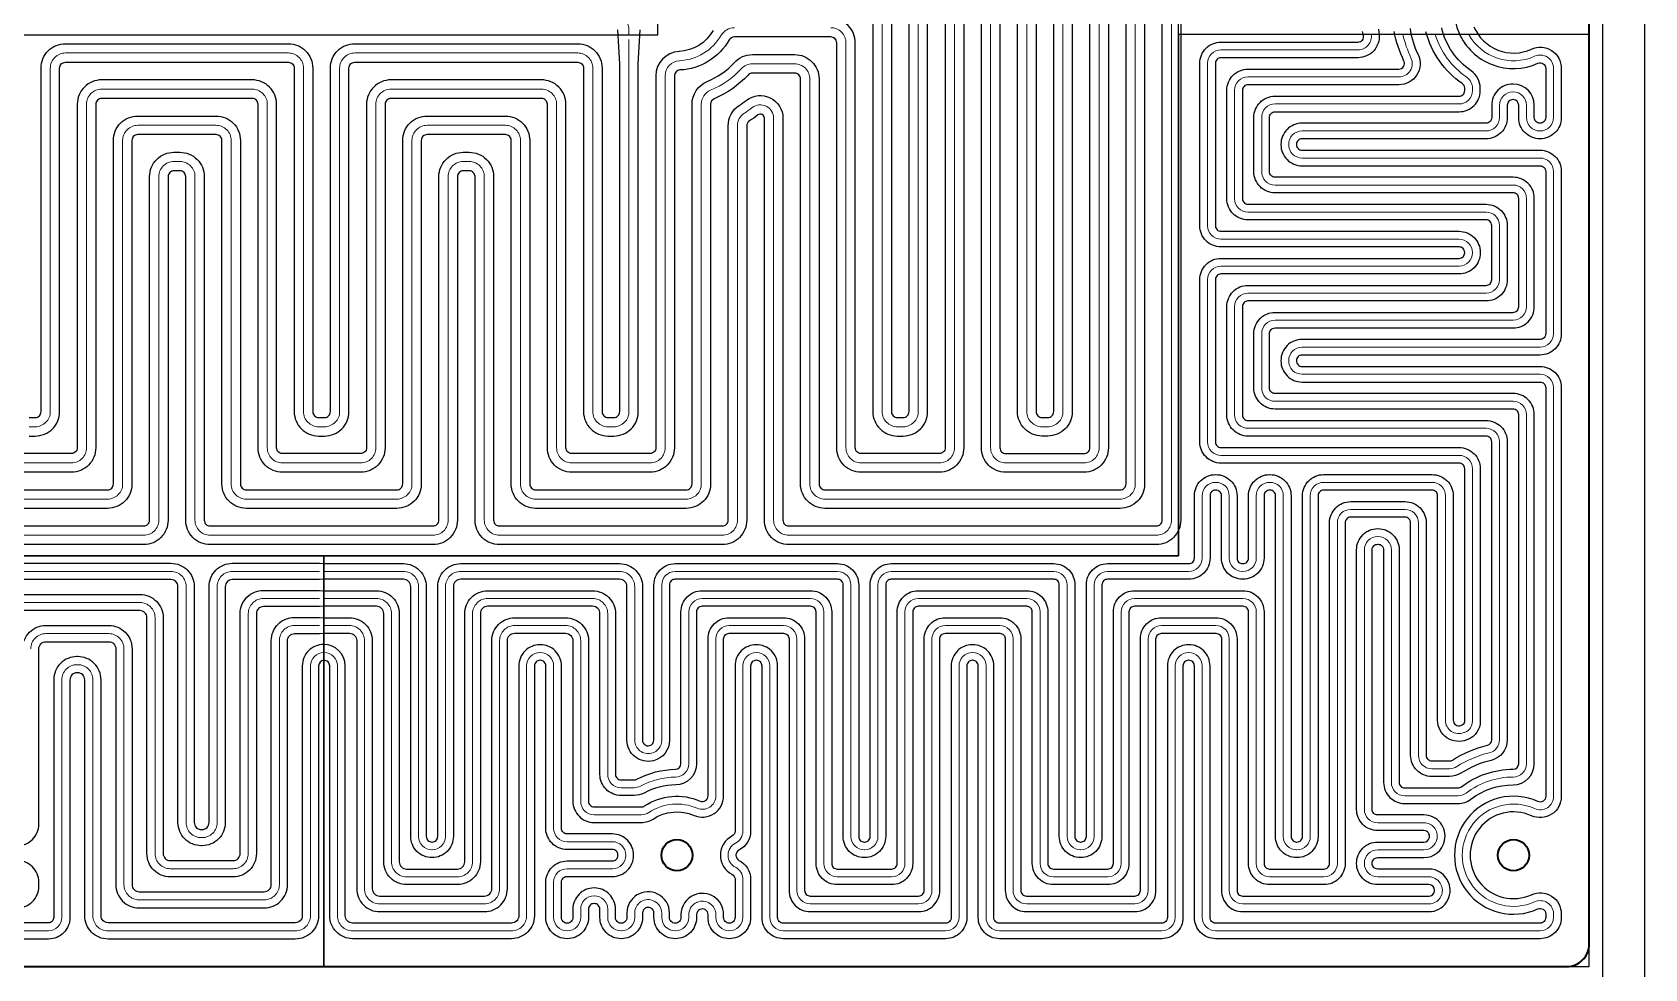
# Model space of a CAD drawing. Header units: millimetres. Extents: x -5937 to 68925, y -3068 to 5300.
# Drawn here: x 62428.2 to 62790.6, y 3785.6 to 3996 of the extents above; entities that cross this region are included whole.
import ezdxf

# ---------------------------------------------------------------- set-up
doc = ezdxf.new("R2010")
doc.units = ezdxf.units.MM
doc.header["$LTSCALE"] = 7
doc.layers.add('参照', color=6, linetype='Continuous', lineweight=9)
for name, color, linetype in [('发热丝', 3, 'Continuous'), ('发热分区', 20, 'Continuous'), ('菲林', 21, 'Continuous')]:
    doc.layers.add(name, color=color, linetype=linetype)

msp = doc.modelspace()

# ---------------------------------------------------------------- linework, layer by layer
at = {"color": 7, "linetype": 'Continuous', "lineweight": 35}
msp.add_lwpolyline([(61630.12, 4601.056), (61630.12, 4626.056), (61614.12, 4626.056), (61598.12, 4626.056), (61598.12, 4601.056, -0.4142136), (61593.12, 4596.056), (61433.12, 4596.056, 0.4142136), (61428.12, 4591.056), (61428.12, 3791.056, 0.4142136), (61433.12, 3786.056), (62773.12, 3786.056, 0.4142136), (62778.12, 3791.056), (62778.12, 4591.056, 0.4142136), (62773.12, 4596.056), (62613.12, 4596.056, -0.4142136), (62608.12, 4601.056), (62608.12, 4626.056), (62592.12, 4626.056), (62576.12, 4626.056), (62576.12, 4601.056)], format="xyb", dxfattribs=at)
at = {"color": 5}
msp.add_lwpolyline([(62493.786, 3786.056), (62778.12, 3786.056), (62778.12, 3995.496), (62685.864, 3995.496), (62685.864, 3878.312), (62493.786, 3878.312), (62493.786, 3786.056)], close=True, dxfattribs=at)
at = {"color": 4}
msp.add_lwpolyline([(61712.454, 3786.056), (62493.786, 3786.056), (62493.786, 3878.312), (61712.454, 3878.312)], close=True, dxfattribs=at)
at = {"color": 7, "linetype": 'Continuous', "lineweight": 35}
for centre in [(62573.12, 3811.056), (62761.12, 3811.056)]:
    msp.add_circle(centre, 3.5, dxfattribs=at)
at = {"layer": '参照', "color": 5}
for points in [[(62659.871, 4183.592), (62659.871, 3910.731, -0.4142136), (62656.471, 3907.331), (62655.143, 3907.331, -0.4142136), (62651.743, 3910.731), (62651.743, 4471.382, -0.4142136)], [(62403.184, 3882.947), (62453.278, 3882.947, 0.4142136), (62456.678, 3886.347), (62456.678, 3963.528, -0.4142136), (62460.078, 3966.928), (62461.405, 3966.928, -0.4142136), (62464.805, 3963.528), (62464.805, 3886.347, 0.4142136), (62468.205, 3882.947), (62518.299, 3882.947, 0.4142136), (62521.699, 3886.347), (62521.699, 3963.528, -0.4142136), (62525.099, 3966.928), (62526.427, 3966.928, -0.4142136), (62529.827, 3963.528), (62529.827, 3886.347, 0.4142136), (62533.227, 3882.947), (62583.321, 3882.947, 0.4142136), (62586.721, 3886.347), (62586.721, 3974.948, -0.2536359), (62588.266, 3977.797, 0.0193871), (62590.022, 3979.04, -0.6219252), (62594.849, 3976.66), (62594.849, 3886.347, 0.4142136), (62598.249, 3882.947), (62680.854, 3882.947, 0.4142136), (62684.254, 3886.347), (62684.254, 4183.592, 0.4142136)], [(62667.998, 4175.465), (62667.998, 3902.603, -0.4142136), (62664.598, 3899.203), (62647.015, 3899.203, -0.4142136), (62643.615, 3902.603), (62643.615, 4183.592, 0.4142136)], [(62411.311, 3891.075), (62445.15, 3891.075, 0.4142136), (62448.55, 3894.475), (62448.55, 3971.656, -0.4142136), (62451.95, 3975.056), (62469.533, 3975.056, -0.4142136), (62472.933, 3971.656), (62472.933, 3894.475, 0.4142136), (62476.333, 3891.075), (62510.172, 3891.075, 0.4142136), (62513.572, 3894.475), (62513.572, 3971.656, -0.4142136), (62516.972, 3975.056), (62534.555, 3975.056, -0.4142136), (62537.955, 3971.656), (62537.955, 3894.475, 0.4142136), (62541.355, 3891.075), (62575.193, 3891.075, 0.4142136), (62578.593, 3894.475), (62578.593, 3979.807, -0.3025613), (62580.683, 3982.944, 0.1082814), (62587.564, 3987.767, -0.2097527), (62590.067, 3988.865), (62599.577, 3988.865, -0.4142136), (62602.977, 3985.465), (62602.977, 3894.475, 0.4142136), (62606.377, 3891.075), (62672.726, 3891.075, 0.4142136), (62676.126, 3894.475), (62676.126, 4175.465, 0.4142136)], [(62607.704, 3996.992, -0.4142136), (62611.104, 3993.592), (62611.104, 3902.603, 0.4142136), (62614.504, 3899.203), (62632.088, 3899.203, 0.4142136), (62635.488, 3902.603), (62635.488, 4175.465, 0.4142136)], [(62627.36, 4026.104), (62627.36, 3910.731, -0.4142136), (62623.96, 3907.331), (62622.632, 3907.331, -0.4142136), (62619.232, 3910.731), (62619.232, 4017.976, 0.4142136)], [(62419.439, 3899.203), (62437.022, 3899.203, 0.4142136), (62440.422, 3902.603), (62440.422, 3979.784, -0.4142136), (62443.822, 3983.184), (62477.661, 3983.184, -0.4142136), (62481.061, 3979.784), (62481.061, 3902.603, 0.4142136), (62484.461, 3899.203), (62502.044, 3899.203, 0.4142136), (62505.444, 3902.603), (62505.444, 3979.784, -0.4142136), (62508.844, 3983.184), (62542.683, 3983.184, -0.4142136), (62546.083, 3979.784), (62546.083, 3902.603, 0.4142136), (62549.483, 3899.203), (62567.066, 3899.203, 0.4142136), (62570.466, 3902.603), (62570.466, 3986.175, -0.3996201), (62573.696, 3989.571, 0.2542882), (62583.073, 3995.296, -0.2676613), (62586.016, 3996.992)], [(62427.567, 3907.331), (62428.894, 3907.331, 0.4142136), (62432.294, 3910.731), (62432.294, 3987.911, -0.4142136), (62435.694, 3991.311), (62485.788, 3991.311, -0.4142136), (62489.188, 3987.911), (62489.188, 3910.731, 0.4142136), (62492.588, 3907.331), (62493.916, 3907.331, 0.4142136), (62497.316, 3910.731), (62497.316, 3987.911, -0.4142136), (62500.716, 3991.311), (62550.81, 3991.311, -0.4142136), (62554.21, 3987.911), (62554.21, 3910.731, 0.4142136), (62557.61, 3907.331), (62558.938, 3907.331, 0.4142136), (62562.338, 3910.731), (62562.338, 3994.375)]]:
    msp.add_lwpolyline(points, format="xyb", dxfattribs=at)
at = {"layer": '参照'}
for points in [[(62562.338, 3995.375), (62562.338, 3996.486, 0.0780936), (62562.174, 3997.529, -0.1571456), (62562.174, 4004.583, 0.0780936), (62562.338, 4005.626), (62562.338, 4177.304, -0.2718953), (62564.081, 4180.273, 0.0143471), (62564.63, 4180.6, -0.2633699), (62567.975, 4180.771, 0.0113501), (62568.447, 4180.548)], [(62729.156, 3995.516, -0.465421), (62726.2, 3992.004), (62695.382, 3992.004, 0.4142136), (62692.382, 3989.004), (62692.382, 3952.491, 0.4142136), (62695.382, 3949.491), (62748.9, 3949.491, -0.4142136), (62751.9, 3946.491), (62751.9, 3946.418, -0.4142136), (62748.9, 3943.418), (62695.382, 3943.418, 0.4142136), (62692.382, 3940.418), (62692.382, 3903.905, 0.4142136), (62695.382, 3900.905), (62748.9, 3900.905, -0.4142136), (62751.9, 3897.905), (62751.9, 3841.136, -0.3083471), (62750.251, 3838.716, 0.00269), (62749.954, 3838.598, -0.5320931), (62745.827, 3841.378), (62745.827, 3891.832, 0.4142136), (62742.827, 3894.832), (62718.46, 3894.832, 0.4142136), (62715.46, 3891.832), (62715.46, 3815.276, -0.4142136), (62712.46, 3812.276), (62712.387, 3812.276, -0.4142136), (62709.387, 3815.276), (62709.387, 3891.832, 0.4142136), (62706.387, 3894.832), (62706.314, 3894.832, 0.4142136), (62703.314, 3891.832), (62703.314, 3877.82, -0.4142136), (62700.314, 3874.82), (62700.241, 3874.82, -0.4142136), (62697.241, 3877.82), (62697.241, 3891.832, 0.4142136), (62694.241, 3894.832), (62694.167, 3894.832, 0.4142136), (62691.167, 3891.832), (62691.167, 3877.82, -0.4142136), (62688.167, 3874.82), (62669.874, 3874.82, 0.4142136), (62666.874, 3871.82), (62666.874, 3815.276, -0.4142136), (62663.874, 3812.276), (62663.801, 3812.276, -0.4142136), (62660.801, 3815.276), (62660.801, 3871.82, 0.4142136), (62657.801, 3874.82), (62621.288, 3874.82, 0.4142136), (62618.288, 3871.82), (62618.288, 3815.276, -0.4142136), (62615.288, 3812.276), (62615.215, 3812.276, -0.4142136), (62612.215, 3815.276), (62612.215, 3871.82, 0.4142136), (62609.215, 3874.82), (62572.702, 3874.82, 0.4142136), (62569.702, 3871.82), (62569.702, 3836.912, -0.3446219), (62567.425, 3834, 0.0007086), (62567.36, 3833.984, -0.4882843), (62563.629, 3836.893), (62563.629, 3871.42, 0.4142136), (62560.229, 3874.82), (62524.516, 3874.82, 0.4142136), (62521.116, 3871.42), (62521.116, 3815.276, -0.4142136), (62518.116, 3812.276), (62518.043, 3812.276, -0.4142136), (62515.043, 3815.276), (62515.043, 3871.42, 0.4142136), (62511.643, 3874.82), (62493.786, 3874.82)], [(62751.053, 3995.496, 0.3915403), (62765.878, 3990.587, -0.5454633), (62770.12, 3987.856), (62770.12, 3976.784, -0.4142136), (62767.12, 3973.784), (62767.047, 3973.784, -0.4142136), (62764.047, 3976.784), (62764.047, 3979.576, 0.4132151), (62761.057, 3982.576, -0.0008527), (62760.994, 3982.577, 0.4162127), (62757.973, 3979.577), (62757.973, 3976.784, -0.4142136), (62754.973, 3973.784), (62713.601, 3973.784, 0.4142136), (62710.601, 3970.784), (62710.601, 3970.711, 0.4142136), (62713.601, 3967.711), (62767.12, 3967.711, -0.4142136), (62770.12, 3964.711), (62770.12, 3928.198, -0.4142136), (62767.12, 3925.198), (62713.601, 3925.198, 0.4142136), (62710.601, 3922.198), (62710.601, 3922.125, 0.4142136), (62713.601, 3919.125), (62767.12, 3919.125, -0.4142136), (62770.12, 3916.125), (62770.12, 3824.257, -0.5454633), (62765.878, 3821.525, 1.5529873), (62765.878, 3800.587, -0.5454633), (62770.12, 3797.856), (62770.12, 3797.056, -0.4142136), (62767.12, 3794.056), (62694.167, 3794.056, -0.4142136), (62691.167, 3797.056), (62691.167, 3853.6, 0.4142136), (62688.167, 3856.6), (62688.094, 3856.6, 0.4142136), (62685.094, 3853.6), (62685.094, 3797.056, -0.4142136), (62682.094, 3794.056), (62645.581, 3794.056, -0.4142136), (62642.581, 3797.056), (62642.581, 3853.6, 0.4142136), (62639.581, 3856.6), (62639.508, 3856.6, 0.4142136), (62636.508, 3853.6), (62636.508, 3797.056, -0.4142136), (62633.508, 3794.056), (62596.995, 3794.056, -0.4142136), (62593.995, 3797.056), (62593.995, 3853.6, 0.4142136), (62590.995, 3856.6), (62590.922, 3856.6, 0.4142136), (62587.922, 3853.6), (62587.922, 3816.452, -0.2833494), (62586.271, 3813.773, 0.2840318), (62584.62, 3811.085, -0.0012631), (62584.62, 3811.027, 0.2840318), (62586.271, 3808.34, -0.2833494), (62587.922, 3805.66), (62587.922, 3797.056, -0.4142136), (62584.922, 3794.056), (62584.849, 3794.056, -0.4142136), (62581.849, 3797.056), (62581.849, 3797.736, 0.5388504), (62577.663, 3800.492, -0.0013734), (62577.605, 3800.467, 0.3011688), (62575.775, 3797.705), (62575.775, 3797.056, -0.4142136), (62572.775, 3794.056), (62572.702, 3794.056, -0.4142136), (62569.702, 3797.056), (62569.702, 3798.054, 0.2854735), (62568.03, 3800.744, -0.0014106), (62567.972, 3800.773, 0.5576947), (62563.629, 3798.09), (62563.629, 3797.056, -0.4142136), (62560.629, 3794.056), (62560.556, 3794.056, -0.4142136), (62557.556, 3797.056), (62557.556, 3798.946, 0.4142136), (62554.556, 3801.946), (62554.482, 3801.946, 0.4142136), (62551.482, 3798.946), (62551.482, 3797.056, -0.4142136), (62548.482, 3794.056), (62548.409, 3794.056, -0.4142136), (62545.409, 3797.056), (62545.409, 3805.02, -0.4142136), (62548.409, 3808.02), (62558.62, 3808.02, 0.4149537), (62561.62, 3811.027, -0.0012631), (62561.62, 3811.085, 0.4149537), (62558.62, 3814.093), (62548.409, 3814.093, -0.4142136), (62545.409, 3817.093), (62545.409, 3853.6, 0.4142136), (62542.409, 3856.6), (62542.336, 3856.6, 0.4142136), (62539.336, 3853.6), (62539.336, 3797.456, -0.4142136), (62535.936, 3794.056), (62500.223, 3794.056, -0.4142136), (62496.823, 3797.456), (62496.823, 3853.6, 0.4142136), (62493.823, 3856.6), (62493.786, 3856.6)], [(62736.274, 3995.496, 0.0550472), (62738.086, 3990.209, -0.549855), (62735.372, 3985.931), (62701.455, 3985.931, 0.4142136), (62698.455, 3982.931), (62698.455, 3958.564, 0.4142136), (62701.455, 3955.564), (62754.973, 3955.564, -0.4142136), (62757.973, 3952.564), (62757.973, 3940.345, -0.4142136), (62754.973, 3937.345), (62701.455, 3937.345, 0.4142136), (62698.455, 3934.345), (62698.455, 3909.978, 0.4142136), (62701.455, 3906.978), (62754.973, 3906.978, -0.4142136), (62757.973, 3903.978), (62757.973, 3836.984, -0.3475682), (62755.665, 3834.065, 0.0843982), (62748.368, 3830.969, -0.1433611), (62746.751, 3830.496), (62742.754, 3830.496, -0.4142136), (62739.754, 3833.496), (62739.754, 3885.758, 0.4142136), (62736.754, 3888.758), (62724.534, 3888.758, 0.4142136), (62721.534, 3885.758), (62721.534, 3809.203, -0.4142136), (62718.534, 3806.203), (62706.314, 3806.203, -0.4142136), (62703.314, 3809.203), (62703.314, 3865.746, 0.4142136), (62700.314, 3868.746), (62675.948, 3868.746, 0.4142136), (62672.948, 3865.746), (62672.948, 3809.203, -0.4142136), (62669.948, 3806.203), (62657.728, 3806.203, -0.4142136), (62654.728, 3809.203), (62654.728, 3865.746, 0.4142136), (62651.728, 3868.746), (62627.362, 3868.746, 0.4142136), (62624.362, 3865.746), (62624.362, 3809.203, -0.4142136), (62621.362, 3806.203), (62609.142, 3806.203, -0.4142136), (62606.142, 3809.203), (62606.142, 3865.746, 0.4142136), (62603.142, 3868.746), (62578.775, 3868.746, 0.4142136), (62575.775, 3865.746), (62575.775, 3831.623, -0.4093188), (62572.826, 3828.624, 0.11816), (62564.894, 3826.582, -0.1224057), (62563.49, 3826.233), (62560.556, 3826.233, -0.4142136), (62557.556, 3829.233), (62557.556, 3865.346, 0.4142136), (62554.156, 3868.746), (62530.589, 3868.746, 0.4142136), (62527.189, 3865.346), (62527.189, 3809.603, -0.4142136), (62523.789, 3806.203), (62512.37, 3806.203, -0.4142136), (62508.97, 3809.603), (62508.97, 3865.346, 0.4142136), (62505.57, 3868.746), (62493.786, 3868.746)], [(62743.496, 3995.496, 0.166521), (62750.607, 3985.858, -0.2462117), (62751.9, 3983.391), (62751.9, 3982.857, -0.4142136), (62748.9, 3979.857), (62707.528, 3979.857, 0.4142136), (62704.528, 3976.857), (62704.528, 3964.638, 0.4142136), (62707.528, 3961.638), (62761.047, 3961.638, -0.4142136), (62764.047, 3958.638), (62764.047, 3934.271, -0.4142136), (62761.047, 3931.271), (62707.528, 3931.271, 0.4142136), (62704.528, 3928.271), (62704.528, 3916.051, 0.4142136), (62707.528, 3913.051), (62761.047, 3913.051, -0.4142136), (62764.047, 3910.051), (62764.047, 3831.629, -0.4131711), (62761.057, 3828.629, 0.1632692), (62750.472, 3825.036, -0.1641832), (62748.654, 3824.423), (62736.68, 3824.423, -0.4142136), (62733.68, 3827.423), (62733.68, 3879.685, 0.4142136), (62730.68, 3882.685), (62730.607, 3882.685, 0.4142136), (62727.607, 3879.685), (62727.607, 3821.349, 0.4142136), (62730.607, 3818.349), (62741, 3818.349, -0.4772146), (62743.934, 3814.723, 0.0009099), (62743.92, 3814.661, -0.3549237), (62740.984, 3812.276), (62730.607, 3812.276, 0.4142136), (62727.607, 3809.276), (62727.607, 3809.203, 0.4142136), (62730.607, 3806.203), (62742.105, 3806.203, -0.3036263), (62744.878, 3804.348, 0.000964), (62744.904, 3804.285, -0.5354217), (62742.135, 3800.129), (62700.241, 3800.129, -0.4142136), (62697.241, 3803.129), (62697.241, 3859.673, 0.4142136), (62694.241, 3862.673), (62682.021, 3862.673, 0.4142136), (62679.021, 3859.673), (62679.021, 3803.129, -0.4142136), (62676.021, 3800.129), (62651.655, 3800.129, -0.4142136), (62648.655, 3803.129), (62648.655, 3859.673, 0.4142136), (62645.655, 3862.673), (62633.435, 3862.673, 0.4142136), (62630.435, 3859.673), (62630.435, 3803.129, -0.4142136), (62627.435, 3800.129), (62603.069, 3800.129, -0.4142136), (62600.069, 3803.129), (62600.069, 3859.673, 0.4142136), (62597.069, 3862.673), (62584.849, 3862.673, 0.4142136), (62581.849, 3859.673), (62581.849, 3824.377, -0.5388504), (62577.663, 3821.621, 0.2524007), (62566.791, 3820.658, -0.1467328), (62565.14, 3820.163), (62554.482, 3820.163, -0.4142136), (62551.482, 3823.163), (62551.482, 3859.273, 0.4142136), (62548.082, 3862.673), (62536.663, 3862.673, 0.4142136), (62533.263, 3859.273), (62533.263, 3803.529, -0.4142136), (62529.863, 3800.129), (62506.296, 3800.129, -0.4142136), (62502.896, 3803.529), (62502.896, 3859.273, 0.4142136), (62499.496, 3862.673), (62493.786, 3862.673)], [(62492.786, 3874.82), (62473.195, 3874.82, 0.4142136), (62469.795, 3871.42), (62469.795, 3818.409, -0.4142136), (62466.395, 3815.009), (62466.211, 3815.009, -0.4142136), (62462.811, 3818.409), (62462.811, 3871.42, 0.4142136), (62459.411, 3874.82), (62417.321, 3874.82, 0.4142136)], [(62492.786, 3868.746), (62480.18, 3868.746, 0.4142136), (62476.78, 3865.346), (62476.78, 3811.425, -0.4142136), (62473.38, 3808.025), (62459.227, 3808.025, -0.4142136), (62455.827, 3811.425), (62455.827, 3864.435, 0.4142136), (62452.427, 3867.835), (62424.305, 3867.835, 0.4142136)], [(62492.786, 3862.673), (62487.164, 3862.673, 0.4142136), (62483.764, 3859.273), (62483.764, 3804.441, -0.4142136), (62480.364, 3801.041), (62452.242, 3801.041, -0.4142136), (62448.842, 3804.441), (62448.842, 3857.451, 0.4142136), (62445.442, 3860.851), (62431.289, 3860.851, 0.4142136), (62427.889, 3857.451)], [(62493.748, 3856.6, 0.4142136), (62490.748, 3853.6), (62490.748, 3797.456, -0.4142136), (62487.348, 3794.056), (62445.258, 3794.056, -0.4142136), (62441.858, 3797.456), (62441.858, 3850.467, 0.4142136), (62438.458, 3853.867), (62438.274, 3853.867, 0.4142136), (62434.874, 3850.467), (62434.874, 3797.056, -0.4142136), (62431.874, 3794.056), (62388.974, 3794.056, -0.3976166)]]:
    msp.add_lwpolyline(points, format="xyb", dxfattribs=at)
at = {"layer": '发热丝'}
for points in [[(62661.956, 4183.592), (62661.956, 3910.731, -0.4142136), (62656.471, 3905.246), (62655.143, 3905.246, -0.4142136), (62649.658, 3910.731), (62649.658, 4471.382, -0.4142136)], [(62653.828, 4471.382), (62653.828, 3910.731, 0.4142136), (62655.143, 3909.416), (62656.471, 3909.416, 0.4142136), (62657.786, 3910.731), (62657.786, 4183.592, -0.4142136)], [(62403.184, 3885.032), (62453.278, 3885.032, 0.4142136), (62454.593, 3886.347), (62454.593, 3963.528, -0.4142136), (62460.078, 3969.013), (62461.405, 3969.013, -0.4142136), (62466.89, 3963.528), (62466.89, 3886.347, 0.4142136), (62468.205, 3885.032), (62518.299, 3885.032, 0.4142136), (62519.614, 3886.347), (62519.614, 3963.528, -0.4142136), (62525.099, 3969.013), (62526.427, 3969.013, -0.4142136), (62531.912, 3963.528), (62531.912, 3886.347, 0.4142136), (62533.227, 3885.032), (62583.321, 3885.032, 0.4142136), (62584.636, 3886.347), (62584.636, 3974.948, -0.2536359), (62587.128, 3979.544, 0.0193871), (62588.752, 3980.694, -0.6219252), (62596.934, 3976.66), (62596.934, 3886.347, 0.4142136), (62598.249, 3885.032), (62680.854, 3885.032, 0.4142136), (62682.169, 3886.347), (62682.169, 4183.592, 0.4142136)], [(62686.339, 4183.592), (62686.339, 3886.347, -0.4142136), (62680.854, 3880.862), (62598.249, 3880.862, -0.4142136), (62592.764, 3886.347), (62592.764, 3976.66, 0.6219252), (62591.292, 3977.386, -0.0193871), (62589.404, 3976.05, 0.2536359), (62588.806, 3974.948), (62588.806, 3886.347, -0.4142136), (62583.321, 3880.862), (62533.227, 3880.862, -0.4142136), (62527.742, 3886.347), (62527.742, 3963.528, 0.4142136), (62526.427, 3964.843), (62525.099, 3964.843, 0.4142136), (62523.784, 3963.528), (62523.784, 3886.347, -0.4142136), (62518.299, 3880.862), (62468.205, 3880.862, -0.4142136), (62462.72, 3886.347), (62462.72, 3963.528, 0.4142136), (62461.405, 3964.843), (62460.078, 3964.843, 0.4142136), (62458.763, 3963.528), (62458.763, 3886.347, -0.4142136), (62453.278, 3880.862), (62403.184, 3880.862, -0.4142136)], [(62670.083, 4175.465), (62670.083, 3902.603, -0.4142136), (62664.598, 3897.118), (62647.015, 3897.118, -0.4142136), (62641.53, 3902.603), (62641.53, 4183.592, 0.4142136)], [(62645.7, 4183.592), (62645.7, 3902.603, 0.4142136), (62647.015, 3901.288), (62664.598, 3901.288, 0.4142136), (62665.913, 3902.603), (62665.913, 4175.465, -0.4142136)], [(62411.311, 3893.16), (62445.15, 3893.16, 0.4142136), (62446.465, 3894.475), (62446.465, 3971.656, -0.4142136), (62451.95, 3977.141), (62469.533, 3977.141, -0.4142136), (62475.018, 3971.656), (62475.018, 3894.475, 0.4142136), (62476.333, 3893.16), (62510.172, 3893.16, 0.4142136), (62511.487, 3894.475), (62511.487, 3971.656, -0.4142136), (62516.972, 3977.141), (62534.555, 3977.141, -0.4142136), (62540.04, 3971.656), (62540.04, 3894.475, 0.4142136), (62541.355, 3893.16), (62575.193, 3893.16, 0.4142136), (62576.508, 3894.475), (62576.508, 3979.807, -0.3025613), (62579.88, 3984.868, 0.1082814), (62586.03, 3989.178, -0.2097527), (62590.067, 3990.95), (62599.577, 3990.95, -0.4142136), (62605.062, 3985.465), (62605.062, 3894.475, 0.4142136), (62606.377, 3893.16), (62672.726, 3893.16, 0.4142136), (62674.041, 3894.475), (62674.041, 4175.465, 0.4142136)], [(62678.211, 4175.465), (62678.211, 3894.475, -0.4142136), (62672.726, 3888.99), (62606.377, 3888.99, -0.4142136), (62600.892, 3894.475), (62600.892, 3985.465, 0.4142136), (62599.577, 3986.78), (62590.067, 3986.78, 0.2097527), (62589.099, 3986.355, -0.1082814), (62581.487, 3981.02, 0.3025613), (62580.678, 3979.807), (62580.678, 3894.475, -0.4142136), (62575.193, 3888.99), (62541.355, 3888.99, -0.4142136), (62535.87, 3894.475), (62535.87, 3971.656, 0.4142136), (62534.555, 3972.971), (62516.972, 3972.971, 0.4142136), (62515.657, 3971.656), (62515.657, 3894.475, -0.4142136), (62510.172, 3888.99), (62476.333, 3888.99, -0.4142136), (62470.848, 3894.475), (62470.848, 3971.656, 0.4142136), (62469.533, 3972.971), (62451.95, 3972.971, 0.4142136), (62450.635, 3971.656), (62450.635, 3894.475, -0.4142136), (62445.15, 3888.99), (62411.311, 3888.99, -0.4142136)], [(62637.573, 4175.465), (62637.573, 3902.603, -0.4142136), (62632.088, 3897.118), (62614.504, 3897.118, -0.4142136), (62609.019, 3902.603), (62609.019, 3993.592, 0.4142136), (62607.704, 3994.907), (62586.016, 3994.907, 0.2676613), (62584.877, 3994.251, -0.2542882), (62573.8, 3987.488, 0.3996201), (62572.551, 3986.175), (62572.551, 3902.603, -0.4142136), (62567.066, 3897.118), (62549.483, 3897.118, -0.4142136), (62543.998, 3902.603), (62543.998, 3979.784, 0.4142136), (62542.683, 3981.099), (62508.844, 3981.099, 0.4142136), (62507.529, 3979.784), (62507.529, 3902.603, -0.4142136), (62502.044, 3897.118), (62484.461, 3897.118, -0.4142136), (62478.976, 3902.603), (62478.976, 3979.784, 0.4142136), (62477.661, 3981.099), (62443.822, 3981.099, 0.4142136), (62442.507, 3979.784), (62442.507, 3902.603, -0.4142136), (62437.022, 3897.118), (62419.439, 3897.118, -0.4142136)], [(62633.403, 4175.465), (62633.403, 3902.603, -0.4142136), (62632.088, 3901.288), (62614.504, 3901.288, -0.4142136), (62613.189, 3902.603), (62613.189, 3993.592, 0.4142136), (62607.704, 3999.077)], [(62617.147, 4017.976), (62617.147, 3910.731, 0.4142136), (62622.632, 3905.246), (62623.96, 3905.246, 0.4142136), (62629.445, 3910.731), (62629.445, 4026.104, 0.4142136)], [(62621.317, 4017.976), (62621.317, 3910.731, 0.4142136), (62622.632, 3909.416), (62623.96, 3909.416, 0.4142136), (62625.275, 3910.731), (62625.275, 4026.104, 0.4142136)], [(62755.471, 4013.125, 0.405454), (62748.887, 3995.772, 0.4160568), (62766.603, 3988.994, -0.5454633), (62768.37, 3987.856), (62768.37, 3976.784, -0.4142136), (62767.12, 3975.534), (62767.047, 3975.534, -0.4142136), (62765.797, 3976.784), (62765.797, 3979.576, 0.4132151), (62761.063, 3984.326, -0.0008527), (62761.006, 3984.327, 0.4162127), (62756.223, 3979.577), (62756.223, 3976.784, -0.4142136), (62754.973, 3975.534), (62713.601, 3975.534, 0.4142136), (62708.851, 3970.784), (62708.851, 3970.711, 0.4142136), (62713.601, 3965.961), (62767.12, 3965.961, -0.4142136), (62768.37, 3964.711), (62768.37, 3928.198, -0.4142136), (62767.12, 3926.948), (62713.601, 3926.948, 0.4142136), (62708.851, 3922.198), (62708.851, 3922.125, 0.4142136), (62713.601, 3917.375), (62767.12, 3917.375, -0.4142136), (62768.37, 3916.125), (62768.37, 3824.257, -0.5454633), (62766.603, 3823.119, 1.5529873), (62766.603, 3798.994, -0.5454633), (62768.37, 3797.856), (62768.37, 3797.056, -0.4142136), (62767.12, 3795.806), (62694.167, 3795.806, -0.4142136), (62692.917, 3797.056), (62692.917, 3853.6, 0.4142136), (62688.167, 3858.35), (62688.094, 3858.35, 0.4142136), (62683.344, 3853.6), (62683.344, 3797.056, -0.4142136), (62682.094, 3795.806), (62645.581, 3795.806, -0.4142136), (62644.331, 3797.056), (62644.331, 3853.6, 0.4142136), (62639.581, 3858.35), (62639.508, 3858.35, 0.4142136), (62634.758, 3853.6), (62634.758, 3797.056, -0.4142136), (62633.508, 3795.806), (62596.995, 3795.806, -0.4142136), (62595.745, 3797.056), (62595.745, 3853.6, 0.4142136), (62590.995, 3858.35), (62590.922, 3858.35, 0.4142136), (62586.172, 3853.6), (62586.172, 3816.452, -0.2833494), (62585.484, 3815.336, 0.2840318), (62582.87, 3811.081, -0.0012631), (62582.87, 3811.032, 0.2840318), (62585.484, 3806.777, -0.2833494), (62586.172, 3805.66), (62586.172, 3797.056, -0.4142136), (62584.922, 3795.806), (62584.849, 3795.806, -0.4142136), (62583.599, 3797.056), (62583.599, 3797.736, 0.5388504), (62576.972, 3802.1, -0.0013734), (62576.923, 3802.078, 0.3011688), (62574.025, 3797.705), (62574.025, 3797.056, -0.4142136), (62572.775, 3795.806), (62572.702, 3795.806, -0.4142136), (62571.452, 3797.056), (62571.452, 3798.054, 0.2854735), (62568.805, 3802.313, -0.0014106), (62568.755, 3802.338, 0.5576947), (62561.879, 3798.09), (62561.879, 3797.056, -0.4142136), (62560.629, 3795.806), (62560.556, 3795.806, -0.4142136), (62559.306, 3797.056), (62559.306, 3798.946, 0.4142136), (62554.556, 3803.696), (62554.482, 3803.696, 0.4142136), (62549.732, 3798.946), (62549.732, 3797.056, -0.4142136), (62548.482, 3795.806), (62548.409, 3795.806, -0.4142136), (62547.159, 3797.056), (62547.159, 3805.02, -0.4142136), (62548.409, 3806.27), (62558.62, 3806.27, 0.4149537), (62563.37, 3811.032, -0.0012631), (62563.37, 3811.081, 0.4149537), (62558.62, 3815.843), (62548.409, 3815.843, -0.4142136), (62547.159, 3817.093), (62547.159, 3853.6, 0.4142136), (62542.409, 3858.35), (62542.336, 3858.35, 0.4142136), (62537.586, 3853.6), (62537.586, 3797.456, -0.4142136), (62535.936, 3795.806), (62500.223, 3795.806, -0.4142136), (62498.573, 3797.456), (62498.573, 3853.6, 0.4078588), (62493.748, 3858.425, 0.4142136), (62488.923, 3853.6), (62488.923, 3797.456, -0.4142136), (62487.348, 3795.881), (62445.258, 3795.881, -0.4142136), (62443.683, 3797.456), (62443.683, 3850.467, 0.4142136), (62438.458, 3855.692), (62438.274, 3855.692, 0.4142136), (62433.049, 3850.467), (62433.049, 3797.056, -0.4142136), (62431.874, 3795.881), (62388.974, 3795.881, -0.3976166)], [(62752.238, 3997.22, 0.4248235), (62765.154, 3992.18, -0.5454633), (62771.87, 3987.856), (62771.87, 3976.784, -0.4142136), (62767.12, 3972.034), (62767.047, 3972.034, -0.4142136), (62762.297, 3976.784), (62762.297, 3979.576, 0.4132151), (62761.051, 3980.826, -0.0008527), (62760.982, 3980.827, 0.4162127), (62759.723, 3979.577), (62759.723, 3976.784, -0.4142136), (62754.973, 3972.034), (62713.601, 3972.034, 0.4142136), (62712.351, 3970.784), (62712.351, 3970.711, 0.4142136), (62713.601, 3969.461), (62767.12, 3969.461, -0.4142136), (62771.87, 3964.711), (62771.87, 3928.198, -0.4142136), (62767.12, 3923.448), (62713.601, 3923.448, 0.4142136), (62712.351, 3922.198), (62712.351, 3922.125, 0.4142136), (62713.601, 3920.875), (62767.12, 3920.875, -0.4142136), (62771.87, 3916.125), (62771.87, 3824.257, -0.5454633), (62765.154, 3819.932, 1.5529873), (62765.154, 3802.18, -0.5454633), (62771.87, 3797.856), (62771.87, 3797.056, -0.4142136), (62767.12, 3792.306), (62694.167, 3792.306, -0.4142136), (62689.417, 3797.056), (62689.417, 3853.6, 0.4142136), (62688.167, 3854.85), (62688.094, 3854.85, 0.4142136), (62686.844, 3853.6), (62686.844, 3797.056, -0.4142136), (62682.094, 3792.306), (62645.581, 3792.306, -0.4142136), (62640.831, 3797.056), (62640.831, 3853.6, 0.4142136), (62639.581, 3854.85), (62639.508, 3854.85, 0.4142136), (62638.258, 3853.6), (62638.258, 3797.056, -0.4142136), (62633.508, 3792.306), (62596.995, 3792.306, -0.4142136), (62592.245, 3797.056), (62592.245, 3853.6, 0.4142136), (62590.995, 3854.85), (62590.922, 3854.85, 0.4142136), (62589.672, 3853.6), (62589.672, 3816.452, -0.2833494), (62587.058, 3812.209, 0.2840318), (62586.37, 3811.09, -0.0012631), (62586.37, 3811.023, 0.2840318), (62587.058, 3809.903, -0.2833494), (62589.672, 3805.66), (62589.672, 3797.056, -0.4142136), (62584.922, 3792.306), (62584.849, 3792.306, -0.4142136), (62580.099, 3797.056), (62580.099, 3797.736, 0.5388504), (62578.355, 3798.884, -0.0013734), (62578.288, 3798.856, 0.3011688), (62577.525, 3797.705), (62577.525, 3797.056, -0.4142136), (62572.775, 3792.306), (62572.702, 3792.306, -0.4142136), (62567.952, 3797.056), (62567.952, 3798.054, 0.2854735), (62567.255, 3799.175, -0.0014106), (62567.189, 3799.208, 0.5576947), (62565.379, 3798.09), (62565.379, 3797.056, -0.4142136), (62560.629, 3792.306), (62560.556, 3792.306, -0.4142136), (62555.806, 3797.056), (62555.806, 3798.946, 0.4142136), (62554.556, 3800.196), (62554.482, 3800.196, 0.4142136), (62553.232, 3798.946), (62553.232, 3797.056, -0.4142136), (62548.482, 3792.306), (62548.409, 3792.306, -0.4142136), (62543.659, 3797.056), (62543.659, 3805.02, -0.4142136), (62548.409, 3809.77), (62558.62, 3809.77, 0.4149537), (62559.87, 3811.023, -0.0012631), (62559.87, 3811.09, 0.4149537), (62558.62, 3812.343), (62548.409, 3812.343, -0.4142136), (62543.659, 3817.093), (62543.659, 3853.6, 0.4142136), (62542.409, 3854.85), (62542.336, 3854.85, 0.4142136), (62541.086, 3853.6), (62541.086, 3797.456, -0.4142136), (62535.936, 3792.306), (62500.223, 3792.306, -0.4142136), (62495.073, 3797.456), (62495.073, 3853.6, 0.4142136), (62493.823, 3854.85), (62493.786, 3854.85, 0.3811973), (62492.573, 3853.6), (62492.573, 3797.456, -0.4142136), (62487.348, 3792.231), (62445.258, 3792.231, -0.4142136), (62440.033, 3797.456), (62440.033, 3850.467, 0.4142136), (62438.458, 3852.042), (62438.274, 3852.042, 0.4142136), (62436.699, 3850.467), (62436.699, 3797.056, -0.4142136), (62431.874, 3792.231), (62388.974, 3792.231, -0.3976166)], [(62730.819, 3996.678), (62730.931, 3995.428, -0.4406316), (62726.2, 3990.254), (62695.382, 3990.254, 0.4142136), (62694.132, 3989.004), (62694.132, 3952.491, 0.4142136), (62695.382, 3951.241), (62748.9, 3951.241, -0.4142136), (62753.65, 3946.491), (62753.65, 3946.418, -0.4142136), (62748.9, 3941.668), (62695.382, 3941.668, 0.4142136), (62694.132, 3940.418), (62694.132, 3903.905, 0.4142136), (62695.382, 3902.655), (62748.9, 3902.655, -0.4142136), (62753.65, 3897.905), (62753.65, 3841.136, -0.3083471), (62750.891, 3837.088, 0.00269), (62750.611, 3836.976, -0.5320931), (62744.077, 3841.378), (62744.077, 3891.832, 0.4142136), (62742.827, 3893.082), (62718.46, 3893.082, 0.4142136), (62717.21, 3891.832), (62717.21, 3815.276, -0.4142136), (62712.46, 3810.526), (62712.387, 3810.526, -0.4142136), (62707.637, 3815.276), (62707.637, 3891.832, 0.4142136), (62706.387, 3893.082), (62706.314, 3893.082, 0.4142136), (62705.064, 3891.832), (62705.064, 3877.82, -0.4142136), (62700.314, 3873.07), (62700.241, 3873.07, -0.4142136), (62695.491, 3877.82), (62695.491, 3891.832, 0.4142136), (62694.241, 3893.082), (62694.167, 3893.082, 0.4142136), (62692.917, 3891.832), (62692.917, 3877.82, -0.4142136), (62688.167, 3873.07), (62669.874, 3873.07, 0.4142136), (62668.624, 3871.82), (62668.624, 3815.276, -0.4142136), (62663.874, 3810.526), (62663.801, 3810.526, -0.4142136), (62659.051, 3815.276), (62659.051, 3871.82, 0.4142136), (62657.801, 3873.07), (62621.288, 3873.07, 0.4142136), (62620.038, 3871.82), (62620.038, 3815.276, -0.4142136), (62615.288, 3810.526), (62615.215, 3810.526, -0.4142136), (62610.465, 3815.276), (62610.465, 3871.82, 0.4142136), (62609.215, 3873.07), (62572.702, 3873.07, 0.4142136), (62571.452, 3871.82), (62571.452, 3836.912, -0.3446219), (62567.846, 3832.302, 0.0007086), (62567.786, 3832.287, -0.4882843), (62561.879, 3836.893), (62561.879, 3871.42, 0.4142136), (62560.229, 3873.07), (62524.516, 3873.07, 0.4142136), (62522.866, 3871.42), (62522.866, 3815.276, -0.4142136), (62518.116, 3810.526), (62518.043, 3810.526, -0.4142136), (62513.293, 3815.276), (62513.293, 3871.42, 0.4142136), (62511.643, 3873.07), (62493.786, 3873.07), (62492.786, 3872.995), (62473.195, 3872.995, 0.4142136), (62471.62, 3871.42), (62471.62, 3818.409, -0.4142136), (62466.395, 3813.184), (62466.211, 3813.184, -0.4142136), (62460.986, 3818.409), (62460.986, 3871.42, 0.4142136), (62459.411, 3872.995), (62417.321, 3872.995, 0.4142136)], [(62417.321, 3876.645), (62459.411, 3876.645, -0.4142136), (62464.636, 3871.42), (62464.636, 3818.409, 0.4142136), (62466.211, 3816.834), (62466.395, 3816.834, 0.4142136), (62467.97, 3818.409), (62467.97, 3871.42, -0.4142136), (62473.195, 3876.645), (62492.786, 3876.645), (62493.786, 3876.57), (62511.643, 3876.57, -0.4142136), (62516.793, 3871.42), (62516.793, 3815.276, 0.4142136), (62518.043, 3814.026), (62518.116, 3814.026, 0.4142136), (62519.366, 3815.276), (62519.366, 3871.42, -0.4142136), (62524.516, 3876.57), (62560.229, 3876.57, -0.4142136), (62565.379, 3871.42), (62565.379, 3836.893, 0.4882843), (62566.934, 3835.681, -0.0007086), (62567.003, 3835.698, 0.3446219), (62567.952, 3836.912), (62567.952, 3871.82, -0.4142136), (62572.702, 3876.57), (62609.215, 3876.57, -0.4142136), (62613.965, 3871.82), (62613.965, 3815.276, 0.4142136), (62615.215, 3814.026), (62615.288, 3814.026, 0.4142136), (62616.538, 3815.276), (62616.538, 3871.82, -0.4142136), (62621.288, 3876.57), (62657.801, 3876.57, -0.4142136), (62662.551, 3871.82), (62662.551, 3815.276, 0.4142136), (62663.801, 3814.026), (62663.874, 3814.026, 0.4142136), (62665.124, 3815.276), (62665.124, 3871.82, -0.4142136), (62669.874, 3876.57), (62688.167, 3876.57, 0.4142136), (62689.417, 3877.82), (62689.417, 3891.832, -0.4142136), (62694.167, 3896.582), (62694.241, 3896.582, -0.4142136), (62698.991, 3891.832), (62698.991, 3877.82, 0.4142136), (62700.241, 3876.57), (62700.314, 3876.57, 0.4142136), (62701.564, 3877.82), (62701.564, 3891.832, -0.4142136), (62706.314, 3896.582), (62706.387, 3896.582, -0.4142136), (62711.137, 3891.832), (62711.137, 3815.276, 0.4142136), (62712.387, 3814.026), (62712.46, 3814.026, 0.4142136), (62713.71, 3815.276), (62713.71, 3891.832, -0.4142136), (62718.46, 3896.582), (62742.827, 3896.582, -0.4142136), (62747.577, 3891.832), (62747.577, 3841.378, 0.5320931), (62749.296, 3840.22, -0.00269), (62749.611, 3840.345, 0.3083471), (62750.15, 3841.136), (62750.15, 3897.905, 0.4142136), (62748.9, 3899.155), (62695.382, 3899.155, -0.4142136), (62690.632, 3903.905), (62690.632, 3940.418, -0.4142136), (62695.382, 3945.168), (62748.9, 3945.168, 0.4142136), (62750.15, 3946.418), (62750.15, 3946.491, 0.4142136), (62748.9, 3947.741), (62695.382, 3947.741, -0.4142136), (62690.632, 3952.491), (62690.632, 3989.004, -0.4142136), (62695.382, 3993.754), (62726.2, 3993.754, 0.465421), (62727.432, 3995.217), (62727.207, 3996.156, 0.3727824)], [(62581.268, 3996.34, -0.2542882), (62573.591, 3991.653, 0.3996201), (62568.381, 3986.175), (62568.381, 3902.603, -0.4142136), (62567.066, 3901.288), (62549.483, 3901.288, -0.4142136), (62548.168, 3902.603), (62548.168, 3979.784, 0.4142136), (62542.683, 3985.269), (62508.844, 3985.269, 0.4142136), (62503.359, 3979.784), (62503.359, 3902.603, -0.4142136), (62502.044, 3901.288), (62484.461, 3901.288, -0.4142136), (62483.146, 3902.603), (62483.146, 3979.784, 0.4142136), (62477.661, 3985.269), (62443.822, 3985.269, 0.4142136), (62438.337, 3979.784), (62438.337, 3902.603, -0.4142136), (62437.022, 3901.288), (62419.439, 3901.288, -0.4142136)], [(62737.867, 3996.823, 0.0756907), (62739.669, 3990.954, -0.549855), (62735.372, 3984.181), (62701.455, 3984.181, 0.4142136), (62700.205, 3982.931), (62700.205, 3958.564, 0.4142136), (62701.455, 3957.314), (62754.973, 3957.314, -0.4142136), (62759.723, 3952.564), (62759.723, 3940.345, -0.4142136), (62754.973, 3935.595), (62701.455, 3935.595, 0.4142136), (62700.205, 3934.345), (62700.205, 3909.978, 0.4142136), (62701.455, 3908.728), (62754.973, 3908.728, -0.4142136), (62759.723, 3903.978), (62759.723, 3836.984, -0.3475682), (62756.069, 3832.362, 0.0843982), (62749.312, 3829.496, -0.1433611), (62746.751, 3828.746), (62742.754, 3828.746, -0.4142136), (62738.004, 3833.496), (62738.004, 3885.758, 0.4142136), (62736.754, 3887.008), (62724.534, 3887.008, 0.4142136), (62723.284, 3885.758), (62723.284, 3809.203, -0.4142136), (62718.534, 3804.453), (62706.314, 3804.453, -0.4142136), (62701.564, 3809.203), (62701.564, 3865.746, 0.4142136), (62700.314, 3866.996), (62675.948, 3866.996, 0.4142136), (62674.698, 3865.746), (62674.698, 3809.203, -0.4142136), (62669.948, 3804.453), (62657.728, 3804.453, -0.4142136), (62652.978, 3809.203), (62652.978, 3865.746, 0.4142136), (62651.728, 3866.996), (62627.362, 3866.996, 0.4142136), (62626.112, 3865.746), (62626.112, 3809.203, -0.4142136), (62621.362, 3804.453), (62609.142, 3804.453, -0.4142136), (62604.392, 3809.203), (62604.392, 3865.746, 0.4142136), (62603.142, 3866.996), (62578.775, 3866.996, 0.4142136), (62577.525, 3865.746), (62577.525, 3831.623, -0.4093188), (62572.855, 3826.874, 0.11816), (62565.714, 3825.036, -0.1224057), (62563.49, 3824.483), (62560.556, 3824.483, -0.4142136), (62555.806, 3829.233), (62555.806, 3865.346, 0.4142136), (62554.156, 3866.996), (62530.589, 3866.996, 0.4142136), (62528.939, 3865.346), (62528.939, 3809.603, -0.4142136), (62523.789, 3804.453), (62512.37, 3804.453, -0.4142136), (62507.22, 3809.603), (62507.22, 3865.346, 0.4142136), (62505.57, 3866.996), (62493.786, 3866.996), (62492.786, 3866.921), (62480.18, 3866.921, 0.4142136), (62478.605, 3865.346), (62478.605, 3811.425, -0.4142136), (62473.38, 3806.2), (62459.227, 3806.2, -0.4142136), (62454.002, 3811.425), (62454.002, 3864.435, 0.4142136), (62452.427, 3866.01), (62424.305, 3866.01, 0.4142136)], [(62424.305, 3869.66), (62452.427, 3869.66, -0.4142136), (62457.652, 3864.435), (62457.652, 3811.425, 0.4142136), (62459.227, 3809.85), (62473.38, 3809.85, 0.4142136), (62474.955, 3811.425), (62474.955, 3865.346, -0.4142136), (62480.18, 3870.571), (62492.786, 3870.571), (62493.786, 3870.496), (62505.57, 3870.496, -0.4142136), (62510.72, 3865.346), (62510.72, 3809.603, 0.4142136), (62512.37, 3807.953), (62523.789, 3807.953, 0.4142136), (62525.439, 3809.603), (62525.439, 3865.346, -0.4142136), (62530.589, 3870.496), (62554.156, 3870.496, -0.4142136), (62559.306, 3865.346), (62559.306, 3829.233, 0.4142136), (62560.556, 3827.983), (62563.49, 3827.983, 0.1224057), (62564.075, 3828.128, -0.11816), (62572.796, 3830.374, 0.4093188), (62574.025, 3831.623), (62574.025, 3865.746, -0.4142136), (62578.775, 3870.496), (62603.142, 3870.496, -0.4142136), (62607.892, 3865.746), (62607.892, 3809.203, 0.4142136), (62609.142, 3807.953), (62621.362, 3807.953, 0.4142136), (62622.612, 3809.203), (62622.612, 3865.746, -0.4142136), (62627.362, 3870.496), (62651.728, 3870.496, -0.4142136), (62656.478, 3865.746), (62656.478, 3809.203, 0.4142136), (62657.728, 3807.953), (62669.948, 3807.953, 0.4142136), (62671.198, 3809.203), (62671.198, 3865.746, -0.4142136), (62675.948, 3870.496), (62700.314, 3870.496, -0.4142136), (62705.064, 3865.746), (62705.064, 3809.203, 0.4142136), (62706.314, 3807.953), (62718.534, 3807.953, 0.4142136), (62719.784, 3809.203), (62719.784, 3885.758, -0.4142136), (62724.534, 3890.508), (62736.754, 3890.508, -0.4142136), (62741.504, 3885.758), (62741.504, 3833.496, 0.4142136), (62742.754, 3832.246), (62746.751, 3832.246, 0.1433611), (62747.425, 3832.443, -0.0843982), (62755.262, 3835.767, 0.3475682), (62756.223, 3836.984), (62756.223, 3903.978, 0.4142136), (62754.973, 3905.228), (62701.455, 3905.228, -0.4142136), (62696.705, 3909.978), (62696.705, 3934.345, -0.4142136), (62701.455, 3939.095), (62754.973, 3939.095, 0.4142136), (62756.223, 3940.345), (62756.223, 3952.564, 0.4142136), (62754.973, 3953.814), (62701.455, 3953.814, -0.4142136), (62696.705, 3958.564), (62696.705, 3982.931, -0.4142136), (62701.455, 3987.681), (62735.372, 3987.681, 0.549855), (62736.503, 3989.463, -0.0559168), (62734.276, 3996.169, -0.0619456)], [(62424.889, 3813.184, 0.4142136), (62429.714, 3818.009), (62429.714, 3857.451, -0.4142136), (62431.289, 3859.026), (62445.442, 3859.026, -0.4142136), (62447.017, 3857.451), (62447.017, 3804.441, 0.4142136), (62452.242, 3799.216), (62480.364, 3799.216, 0.4142136), (62485.589, 3804.441), (62485.589, 3859.273, -0.4142136), (62487.164, 3860.848), (62492.786, 3860.848), (62493.786, 3860.923), (62499.496, 3860.923, -0.4142136), (62501.146, 3859.273), (62501.146, 3803.529, 0.4142136), (62506.296, 3798.379), (62529.863, 3798.379, 0.4142136), (62535.013, 3803.529), (62535.013, 3859.273, -0.4142136), (62536.663, 3860.923), (62548.082, 3860.923, -0.4142136), (62549.732, 3859.273), (62549.732, 3823.163, 0.4142136), (62554.482, 3818.413), (62565.14, 3818.413, 0.1467328), (62567.754, 3819.197, -0.2524007), (62576.972, 3820.013, 0.5388504), (62583.599, 3824.377), (62583.599, 3859.673, -0.4142136), (62584.849, 3860.923), (62597.069, 3860.923, -0.4142136), (62598.319, 3859.673), (62598.319, 3803.129, 0.4142136), (62603.069, 3798.379), (62627.435, 3798.379, 0.4142136), (62632.185, 3803.129), (62632.185, 3859.673, -0.4142136), (62633.435, 3860.923), (62645.655, 3860.923, -0.4142136), (62646.905, 3859.673), (62646.905, 3803.129, 0.4142136), (62651.655, 3798.379), (62676.021, 3798.379, 0.4142136), (62680.771, 3803.129), (62680.771, 3859.673, -0.4142136), (62682.021, 3860.923), (62694.241, 3860.923, -0.4142136), (62695.491, 3859.673), (62695.491, 3803.129, 0.4142136), (62700.241, 3798.379), (62742.135, 3798.379, 0.5354217), (62746.518, 3804.96, -0.000964), (62746.495, 3805.016, 0.3036263), (62742.105, 3807.953), (62730.607, 3807.953, -0.4142136), (62729.357, 3809.203), (62729.357, 3809.276, -0.4142136), (62730.607, 3810.526), (62740.984, 3810.526, 0.3549237), (62745.633, 3814.302, -0.0009099), (62745.645, 3814.358, 0.4772146), (62741, 3820.099), (62730.607, 3820.099, -0.4142136), (62729.357, 3821.349), (62729.357, 3879.685, -0.4142136), (62730.607, 3880.935), (62730.68, 3880.935, -0.4142136), (62731.93, 3879.685), (62731.93, 3827.423, 0.4142136), (62736.68, 3822.673), (62748.654, 3822.673, 0.1641832), (62751.532, 3823.644, -0.1632692), (62761.063, 3826.879, 0.4131711), (62765.797, 3831.629), (62765.797, 3910.051, 0.4142136), (62761.047, 3914.801), (62707.528, 3914.801, -0.4142136), (62706.278, 3916.051), (62706.278, 3928.271, -0.4142136), (62707.528, 3929.521), (62761.047, 3929.521, 0.4142136), (62765.797, 3934.271), (62765.797, 3958.638, 0.4142136), (62761.047, 3963.388), (62707.528, 3963.388, -0.4142136), (62706.278, 3964.638), (62706.278, 3976.857, -0.4142136), (62707.528, 3978.107), (62748.9, 3978.107, 0.4142136), (62753.65, 3982.857), (62753.65, 3983.391, 0.2462117), (62751.602, 3987.297, -0.1869514), (62744.98, 3996.946, -0.1707776)], [(62426.064, 3857.451, -0.4142136), (62431.289, 3862.676), (62445.442, 3862.676, -0.4142136), (62450.667, 3857.451), (62450.667, 3804.441, 0.4142136), (62452.242, 3802.866), (62480.364, 3802.866, 0.4142136), (62481.939, 3804.441), (62481.939, 3859.273, -0.4142136), (62487.164, 3864.498), (62492.786, 3864.498), (62493.786, 3864.423), (62499.496, 3864.423, -0.4142136), (62504.646, 3859.273), (62504.646, 3803.529, 0.4142136), (62506.296, 3801.879), (62529.863, 3801.879, 0.4142136), (62531.513, 3803.529), (62531.513, 3859.273, -0.4142136), (62536.663, 3864.423), (62548.082, 3864.423, -0.4142136), (62553.232, 3859.273), (62553.232, 3823.163, 0.4142136), (62554.482, 3821.913), (62565.14, 3821.913, 0.1467328), (62565.828, 3822.119, -0.2524007), (62578.355, 3823.228, 0.5388504), (62580.099, 3824.377), (62580.099, 3859.673, -0.4142136), (62584.849, 3864.423), (62597.069, 3864.423, -0.4142136), (62601.819, 3859.673), (62601.819, 3803.129, 0.4142136), (62603.069, 3801.879), (62627.435, 3801.879, 0.4142136), (62628.685, 3803.129), (62628.685, 3859.673, -0.4142136), (62633.435, 3864.423), (62645.655, 3864.423, -0.4142136), (62650.405, 3859.673), (62650.405, 3803.129, 0.4142136), (62651.655, 3801.879), (62676.021, 3801.879, 0.4142136), (62677.271, 3803.129), (62677.271, 3859.673, -0.4142136), (62682.021, 3864.423), (62694.241, 3864.423, -0.4142136), (62698.991, 3859.673), (62698.991, 3803.129, 0.4142136), (62700.241, 3801.879), (62742.135, 3801.879, 0.5354217), (62743.289, 3803.611, -0.000964), (62743.26, 3803.68, 0.3036263), (62742.105, 3804.453), (62730.607, 3804.453, -0.4142136), (62725.857, 3809.203), (62725.857, 3809.276, -0.4142136), (62730.607, 3814.026), (62740.984, 3814.026, 0.3549237), (62742.208, 3815.02, -0.0009099), (62742.222, 3815.088, 0.4772146), (62741, 3816.599), (62730.607, 3816.599, -0.4142136), (62725.857, 3821.349), (62725.857, 3879.685, -0.4142136), (62730.607, 3884.435), (62730.68, 3884.435, -0.4142136), (62735.43, 3879.685), (62735.43, 3827.423, 0.4142136), (62736.68, 3826.173), (62748.654, 3826.173, 0.1641832), (62749.412, 3826.428, -0.1632692), (62761.051, 3830.379, 0.4131711), (62762.297, 3831.629), (62762.297, 3910.051, 0.4142136), (62761.047, 3911.301), (62707.528, 3911.301, -0.4142136), (62702.778, 3916.051), (62702.778, 3928.271, -0.4142136), (62707.528, 3933.021), (62761.047, 3933.021, 0.4142136), (62762.297, 3934.271), (62762.297, 3958.638, 0.4142136), (62761.047, 3959.888), (62707.528, 3959.888, -0.4142136), (62702.778, 3964.638), (62702.778, 3976.857, -0.4142136), (62707.528, 3981.607), (62748.9, 3981.607, 0.4142136), (62750.15, 3982.857), (62750.15, 3983.391, 0.2462117), (62749.611, 3984.419, -0.1761332), (62741.443, 3996.046, -0.1707776)], [(62427.567, 3905.246), (62428.894, 3905.246, 0.4142136), (62434.379, 3910.731), (62434.379, 3987.911, -0.4142136), (62435.694, 3989.226), (62485.788, 3989.226, -0.4142136), (62487.103, 3987.911), (62487.103, 3910.731, 0.4142136), (62492.588, 3905.246), (62493.916, 3905.246, 0.4142136), (62499.401, 3910.731), (62499.401, 3987.911, -0.4142136), (62500.716, 3989.226), (62550.81, 3989.226, -0.4142136), (62552.125, 3987.911), (62552.125, 3910.731, 0.4142136), (62557.61, 3905.246), (62558.938, 3905.246, 0.4142136), (62564.423, 3910.731), (62564.423, 3988.885), (62564.83, 3996.486, 0.0780936)], [(62427.567, 3909.416), (62428.894, 3909.416, 0.4142136), (62430.209, 3910.731), (62430.209, 3987.911, -0.4142136), (62435.694, 3993.396), (62485.788, 3993.396, -0.4142136), (62491.273, 3987.911), (62491.273, 3910.731, 0.4142136), (62492.588, 3909.416), (62493.916, 3909.416, 0.4142136), (62495.231, 3910.731), (62495.231, 3987.911, -0.4142136), (62500.716, 3993.396), (62550.81, 3993.396, -0.4142136), (62556.295, 3987.911), (62556.295, 3910.731, 0.4142136), (62557.61, 3909.416), (62558.938, 3909.416, 0.4142136), (62560.253, 3910.731), (62560.253, 3988.885), (62559.846, 3996.486, 0.0780936)], [(62424.889, 3799.216, 0.4142136), (62429.714, 3804.041), (62429.714, 3805.025, 0.4142136), (62424.889, 3809.85)]]:
    msp.add_lwpolyline(points, format="xyb", dxfattribs=at)
at = {"layer": '发热分区', "color": 2}
for points in [[(61520.375, 4503.801), (61520.375, 3878.312), (62685.864, 3878.312), (62685.864, 4503.801)], [(62568.801, 4386.737), (61637.439, 4386.737), (61637.439, 3995.375), (62568.801, 3995.375)]]:
    msp.add_lwpolyline(points, close=True, dxfattribs=at)
at = {"layer": '菲林'}
msp.add_lwpolyline([(62781.12, 4190.056), (62781.12, 3783.056), (62104.12, 3783.056), (62104.12, 3773.056), (62787.62, 3773.056, 0.4142136), (62790.62, 3776.056), (62790.62, 4190.056)], format="xyb", close=True, dxfattribs=at)

doc.saveas('drawing.dxf')
